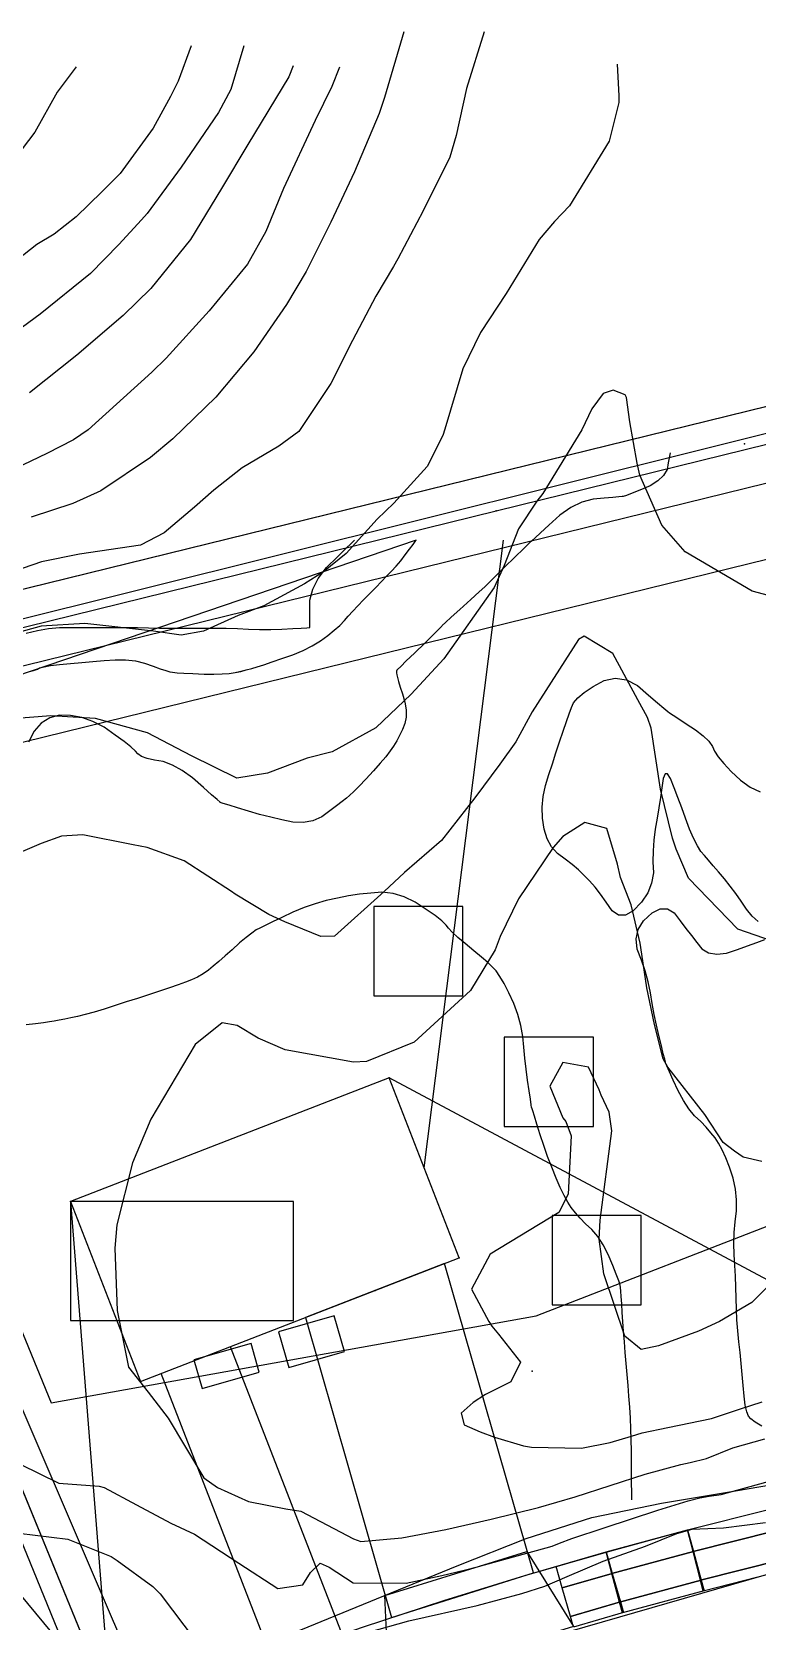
# Model space of a CAD drawing. Header units: feet. Extents: x 1308553 to 1309168, y 398316 to 398679.
# Drawn here: x 1308712.8 to 1308810.4, y 398463.7 to 398677.6 of the extents above; entities that cross this region are included whole.
import ezdxf

# ---------------------------------------------------------------- set-up
doc = ezdxf.new("R2010")
doc.units = ezdxf.units.FT
for name, color, linetype in [('A-BLDG-OTLN', 3, 'CONTINUOUS'), ('C-DRNG-AREA', 150, 'CONTINUOUS'), ('C-LOD', 30, 'CONTINUOUS'), ('C-MISC', 7, 'CONTINUOUS'), ('C-PROP', 6, 'CONTINUOUS'), ('C-PVMT', 8, 'CONTINUOUS'), ('C-TOPO-MAJR', 32, 'CONTINUOUS'), ('C-TOPO-SPOT', 7, 'CONTINUOUS'), ('C-UTIL', 4, 'CONTINUOUS'), ('L-PLNT-TREE', 90, 'CONTINUOUS'), ('V-PROP-ESMT', 5, 'CONTINUOUS'), ('V-PROP-LINE', 7, 'CONTINUOUS')]:
    doc.layers.add(name, color=color, linetype=linetype)

msp = doc.modelspace()

# ---------------------------------------------------------------- linework, layer by layer
at = {"layer": 'A-BLDG-OTLN'}
msp.add_lwpolyline([(1308727.45, 398495.99), (1308770.33, 398512.64), (1308760.91, 398536.88), (1308718.03, 398520.22), (1308727.45, 398495.99)], close=True, dxfattribs=at)
at = {"layer": 'C-DRNG-AREA'}
for points in [[(1308666.49, 398591.52), (1308724.15, 398450.72), (1308736.02, 398455.33), (1308746.7, 398459.25), (1308757.45, 398462.99), (1308768.27, 398466.54), (1308779.15, 398469.9), (1308790.08, 398473.06), (1308801.06, 398476.04), (1308812.1, 398478.84), (1308823.19, 398481.43), (1308834.31, 398483.83), (1308845.47, 398486.03), (1308849.92, 398486.83), (1308881.77, 398644.46), (1308666.49, 398591.52)], [(1308579.68, 398547.22), (1308648.69, 398413.44), (1308713.9, 398446.52), (1308724.16, 398450.73), (1308666.49, 398591.53), (1308579.68, 398547.22)]]:
    msp.add_lwpolyline(points, close=True, dxfattribs=at)
at = {"layer": 'C-LOD'}
for points in [[(1308718.03, 398520.22), (1308723.33, 398453.61), (1308725.67, 398445.44), (1308760.85, 398455.35), (1308851.44, 398481.54), (1308851.03, 398482.98), (1308849.92, 398486.83), (1308849.1, 398489.71), (1308760.91, 398536.88), (1308718.03, 398520.22)], [(1308643.96, 398478.32), (1308647.36, 398416.13), (1308648.69, 398413.44), (1308651.13, 398408.51), (1308694.12, 398426.96), (1308717.31, 398438.72), (1308726.59, 398445.79), (1308725.93, 398447.14), (1308722.83, 398453.41), (1308684.98, 398499.13), (1308643.96, 398478.32)]]:
    msp.add_lwpolyline(points, close=True, dxfattribs=at)
at = {"layer": 'C-MISC'}
for points in [[(1308712.34, 398591.51), (1308713.09, 398591.7), (1308713.61, 398591.87), (1308713.9, 398592.04), (1308714.49, 398592.2), (1308715.38, 398592.36), (1308716.58, 398592.51), (1308718.07, 398592.65), (1308719.57, 398592.79), (1308721.06, 398592.92), (1308722.56, 398593.04), (1308724.05, 398593.15), (1308725.46, 398593.13), (1308726.78, 398592.98), (1308728.01, 398592.69), (1308729.16, 398592.26), (1308730.1, 398591.93), (1308730.85, 398591.68), (1308731.4, 398591.53), (1308731.75, 398591.46), (1308732.38, 398591.4), (1308733.31, 398591.34), (1308734.52, 398591.28), (1308736.01, 398591.22), (1308737.33, 398591.2), (1308738.46, 398591.23), (1308739.41, 398591.31), (1308740.18, 398591.44), (1308740.94, 398591.58), (1308741.69, 398591.76), (1308742.42, 398591.95), (1308743.15, 398592.17), (1308744.06, 398592.47), (1308745.17, 398592.84), (1308746.48, 398593.29), (1308747.97, 398593.81), (1308749.34, 398594.38), (1308750.57, 398595), (1308751.68, 398595.68), (1308752.66, 398596.4), (1308753.52, 398597.1), (1308754.27, 398597.76), (1308754.9, 398598.4), (1308755.42, 398599), (1308756.02, 398599.67), (1308756.7, 398600.4), (1308757.47, 398601.2), (1308758.32, 398602.07), (1308759.12, 398602.88), (1308759.87, 398603.65), (1308760.56, 398604.37), (1308761.21, 398605.04), (1308761.84, 398605.74), (1308762.46, 398606.47), (1308763.07, 398607.24), (1308763.67, 398608.04), (1308764.12, 398608.64), (1308764.41, 398609.04), (1308764.56, 398609.24), (1308678.34, 398579.88)], [(1308712.34, 398591.51), (1308713.09, 398591.7), (1308713.61, 398591.87), (1308713.9, 398592.04), (1308714.49, 398592.2), (1308715.38, 398592.36), (1308716.58, 398592.51), (1308718.07, 398592.65), (1308719.57, 398592.79), (1308721.06, 398592.92), (1308722.56, 398593.04), (1308724.05, 398593.15), (1308725.46, 398593.13), (1308726.78, 398592.98), (1308728.01, 398592.69), (1308729.16, 398592.26), (1308730.1, 398591.93), (1308730.85, 398591.68), (1308731.4, 398591.53), (1308731.75, 398591.46), (1308732.38, 398591.4), (1308733.31, 398591.34), (1308734.52, 398591.28), (1308736.01, 398591.22), (1308737.33, 398591.2), (1308738.46, 398591.24), (1308739.41, 398591.31), (1308740.18, 398591.44), (1308740.94, 398591.59), (1308741.69, 398591.76), (1308742.42, 398591.95), (1308743.15, 398592.17), (1308744.06, 398592.47), (1308745.17, 398592.84), (1308746.48, 398593.29), (1308747.97, 398593.81), (1308749.34, 398594.38), (1308750.57, 398595), (1308751.68, 398595.68), (1308752.66, 398596.4), (1308753.52, 398597.1), (1308754.27, 398597.76), (1308754.9, 398598.4), (1308755.42, 398599), (1308756.02, 398599.67), (1308756.7, 398600.4), (1308757.47, 398601.2), (1308758.32, 398602.07), (1308759.12, 398602.88), (1308759.87, 398603.65), (1308760.56, 398604.37), (1308761.21, 398605.04), (1308761.84, 398605.74), (1308762.46, 398606.47), (1308763.07, 398607.24), (1308763.67, 398608.04), (1308764.12, 398608.64), (1308764.41, 398609.04), (1308764.56, 398609.24), (1308678.34, 398579.88)]]:
    msp.add_lwpolyline(points, dxfattribs=at)
for points in [[(1308801.8, 398473.14), (1308812.84, 398475.93), (1308813.82, 398472.05), (1308802.78, 398469.26), (1308801.8, 398473.14)], [(1308790.87, 398470.17), (1308801.85, 398473.15), (1308802.9, 398469.29), (1308791.91, 398466.31), (1308790.87, 398470.17)], [(1308784.19, 398468.24), (1308790.91, 398470.18), (1308792.03, 398466.34), (1308785.3, 398464.4), (1308784.19, 398468.24)]]:
    msp.add_lwpolyline(points, close=True, dxfattribs=at)
at = {"layer": 'C-PROP'}
for points in [[(1308670.34, 398588.33), (1308728, 398453.92), (1308739.64, 398458.78), (1308750, 398463.01), (1308760.21, 398467.16), (1308770.07, 398471.21), (1308779.33, 398474.9), (1308788.19, 398477.69), (1308797.56, 398479.62), (1308807.78, 398481.35), (1308818.5, 398483.17), (1308829.46, 398485.04), (1308840.55, 398486.88), (1308844.98, 398487.57), (1308878.93, 398640.35), (1308670.34, 398588.33)], [(1308682.01, 398574.74), (1308715.43, 398493.13), (1308780.67, 398504.85), (1308850.92, 398532.14), (1308868.81, 398620.68), (1308682.01, 398574.74)], [(1308583.86, 398544.47), (1308648.89, 398418.44), (1308710.1, 398449.78), (1308720.01, 398453.53), (1308665.72, 398586.59), (1308583.86, 398544.47)], [(1308718.03, 398504.22), (1308748.03, 398504.22), (1308748.03, 398520.22), (1308718.03, 398520.22), (1308718.03, 398504.22)]]:
    msp.add_lwpolyline(points, close=True, dxfattribs=at)
for points in [[(1308775.31, 398613.18), (1308881.96, 398639.46), (1308950.7, 398641.79)], [(1308625.33, 398564.97), (1308667.72, 398586.67), (1308775.31, 398613.18)]]:
    msp.add_lwpolyline(points, dxfattribs=at)
at = {"layer": 'C-PVMT'}
for points in [[(1308761.24, 398464.24), (1308780.33, 398470.24), (1308768.37, 398511.88), (1308749.65, 398504.61), (1308761.24, 398464.24)], [(1308746.04, 398502.71), (1308747.42, 398497.91), (1308754.91, 398500.06), (1308753.53, 398504.86), (1308746.04, 398502.71)], [(1308735.74, 398495.07), (1308743.43, 398497.28), (1308742.33, 398501.13), (1308734.64, 398498.92), (1308735.74, 398495.07)], [(1308801.06, 398476.05), (1308812.11, 398478.84), (1308812.84, 398475.93), (1308801.8, 398473.14), (1308801.06, 398476.05)], [(1308790.08, 398473.07), (1308801.06, 398476.05), (1308801.85, 398473.15), (1308790.87, 398470.17), (1308790.08, 398473.07)], [(1308785.69, 398463.03), (1308760.85, 398455.35), (1308760.32, 398467.23), (1308779.43, 398473.13), (1308785.69, 398463.03)], [(1308783.36, 398471.12), (1308790.08, 398473.07), (1308790.91, 398470.18), (1308784.19, 398468.24), (1308783.36, 398471.12)], [(1308802.78, 398469.26), (1308813.82, 398472.05), (1308814.19, 398470.6), (1308803.15, 398467.81), (1308802.78, 398469.26)], [(1308791.91, 398466.31), (1308802.9, 398469.29), (1308803.29, 398467.84), (1308792.31, 398464.86), (1308791.91, 398466.31)], [(1308785.3, 398464.4), (1308792.03, 398466.34), (1308792.44, 398464.9), (1308785.72, 398462.96), (1308785.3, 398464.4)]]:
    msp.add_lwpolyline(points, close=True, dxfattribs=at)
at = {"layer": 'C-TOPO-MAJR'}
for points in [[(1308773.68, 398677.65), (1308771.33, 398670), (1308769.93, 398663.67), (1308769.07, 398660.77), (1308765.49, 398653.54), (1308762.09, 398647.11), (1308761.5, 398646.08), (1308759.1, 398642.05), (1308755.96, 398636.12), (1308753.07, 398630.31), (1308748.74, 398623.87), (1308746.05, 398621.9), (1308741.14, 398618.98), (1308737.34, 398615.95), (1308734.72, 398613.68), (1308730.66, 398610.22), (1308727.46, 398608.55), (1308719.26, 398607.36), (1308714.16, 398606.3), (1308710.4, 398605.03)], [(1308762.87, 398677.63), (1308760.29, 398668.81), (1308759.55, 398666.65), (1308756.26, 398658.81), (1308753.06, 398652.02), (1308752.59, 398651.03), (1308749.74, 398645.4), (1308747.09, 398640.94), (1308742.73, 398634.57), (1308737.6, 398628.47), (1308731.81, 398622.88), (1308728.79, 398620.38), (1308722.14, 398615.88), (1308718.37, 398614.16), (1308712.76, 398612.34)], [(1308741.37, 398675.76), (1308739.6, 398669.87), (1308737.97, 398666.77), (1308732.95, 398659.41), (1308728.37, 398653.18), (1308727.61, 398652.32), (1308724.57, 398649.04), (1308720.72, 398645.11), (1308713.99, 398639.66), (1308707.64, 398635.04)], [(1308734.26, 398675.77), (1308732.53, 398671.01), (1308731.48, 398668.94), (1308729.15, 398664.7), (1308724.73, 398658.57), (1308722.28, 398656.13), (1308718.81, 398652.74), (1308715.85, 398650.43), (1308713.5, 398649.03), (1308710.12, 398646.32)], [(1308791.56, 398673.27), (1308791.82, 398669.03), (1308791.82, 398668.12), (1308790.5, 398662.93), (1308785.16, 398654.22), (1308783.16, 398652.12), (1308781.11, 398649.69), (1308776.66, 398642.42), (1308773.2, 398637.16), (1308770.82, 398632.31), (1308768.4, 398624.15), (1308768.15, 398623.31), (1308766.02, 398619.13), (1308761.53, 398614.2), (1308759.3, 398612.08), (1308755.11, 398607.45), (1308752.1, 398604.97), (1308749.52, 398603.34), (1308744.06, 398600.39), (1308740.62, 398599.1), (1308735.95, 398597), (1308732.95, 398596.46), (1308729.22, 398596.99), (1308719.98, 398598.01), (1308714.12, 398597.65), (1308709.88, 398596.48)], [(1308718.82, 398672.95), (1308716.27, 398669.53), (1308713.26, 398664.15), (1308710.54, 398660.61)], [(1308754.24, 398672.87), (1308753.19, 398670.28), (1308750.97, 398665.73), (1308746.7, 398656.54), (1308744.32, 398650.78), (1308741.85, 398646.37), (1308736.69, 398640.09), (1308730.9, 398633.73), (1308729.01, 398631.83), (1308720.43, 398624.1), (1308718.43, 398622.72), (1308714.85, 398620.88), (1308710.55, 398618.84)], [(1308747.99, 398673.08), (1308747.4, 398671.57), (1308741.9, 398662.46), (1308738.37, 398656.58), (1308734.2, 398649.71), (1308728.87, 398643.11), (1308725.15, 398639.46), (1308718.91, 398634.12), (1308712.52, 398629.06)], [(1308815.47, 398600.86), (1308809.76, 398602.36), (1308800.71, 398607.67), (1308797.57, 398611.23), (1308794.65, 398617.99), (1308794.25, 398619.58), (1308793.3, 398625.17), (1308792.82, 398628.45), (1308792.65, 398628.78), (1308791.05, 398629.4), (1308789.72, 398628.97), (1308788.17, 398626.9), (1308786.83, 398624.07), (1308781.57, 398615.51), (1308780.76, 398614.5), (1308778.29, 398610.74), (1308776.37, 398605.84), (1308775.03, 398602.85), (1308768.25, 398593.28), (1308763.87, 398588.5), (1308759.11, 398583.98), (1308753.25, 398580.73), (1308749.88, 398579.88), (1308744.56, 398577.87), (1308740.41, 398577.21), (1308734.33, 398580.19), (1308728.41, 398583.29), (1308721.42, 398585.22), (1308715.39, 398585.6), (1308709.09, 398585.09)], [(1308798.7, 398620.98), (1308798.66, 398620.75), (1308798.58, 398620.31), (1308798.46, 398619.64), (1308798.3, 398618.76), (1308797.83, 398617.95), (1308797.07, 398617.21), (1308796, 398616.56), (1308794.64, 398615.98), (1308793.58, 398615.54), (1308792.83, 398615.25), (1308792.39, 398615.09), (1308792.27, 398615.09), (1308791.8, 398615.05), (1308790.98, 398614.99), (1308789.83, 398614.89), (1308788.34, 398614.77), (1308786.85, 398614.35), (1308785.36, 398613.62), (1308783.88, 398612.58), (1308782.4, 398611.24), (1308781.28, 398610.23), (1308780.54, 398609.55), (1308780.16, 398609.2), (1308780.14, 398609.18), (1308779.75, 398608.81), (1308779, 398608.07), (1308777.88, 398606.98), (1308776.39, 398605.54), (1308775.27, 398604.44), (1308774.53, 398603.71), (1308774.15, 398603.33), (1308774.14, 398603.31), (1308773.76, 398602.95), (1308773.01, 398602.27), (1308771.89, 398601.25), (1308770.4, 398599.91), (1308769.26, 398598.87), (1308768.47, 398598.15), (1308768.05, 398597.74), (1308767.98, 398597.64), (1308767.57, 398597.22), (1308766.82, 398596.48), (1308765.74, 398595.42), (1308764.31, 398594.04), (1308763.22, 398592.98), (1308762.46, 398592.25), (1308762.03, 398591.84), (1308761.94, 398591.75), (1308761.89, 398591.6), (1308761.89, 398591.38), (1308761.94, 398591.1), (1308762.03, 398590.74), (1308762.19, 398590.2), (1308762.41, 398589.47), (1308762.69, 398588.54), (1308763.04, 398587.43), (1308763.21, 398586.39), (1308763.21, 398585.42), (1308763.04, 398584.54), (1308762.69, 398583.73), (1308762.32, 398582.95), (1308761.93, 398582.22), (1308761.51, 398581.52), (1308761.06, 398580.87), (1308760.46, 398580.09), (1308759.72, 398579.2), (1308758.82, 398578.2), (1308757.77, 398577.07), (1308756.88, 398576.14), (1308756.15, 398575.41), (1308755.58, 398574.87), (1308755.17, 398574.53), (1308754.59, 398574.07), (1308753.84, 398573.49), (1308752.93, 398572.8), (1308751.84, 398572), (1308750.65, 398571.47), (1308749.36, 398571.23), (1308747.97, 398571.27), (1308746.48, 398571.59), (1308744.98, 398571.94), (1308743.49, 398572.33), (1308741.99, 398572.76), (1308740.5, 398573.22), (1308739.37, 398573.57), (1308738.6, 398573.81), (1308738.2, 398573.94), (1308738.17, 398573.97), (1308737.77, 398574.31), (1308737.03, 398574.97), (1308735.92, 398575.94), (1308734.46, 398577.23), (1308733.07, 398578.24), (1308731.76, 398578.97), (1308730.51, 398579.43), (1308729.33, 398579.61), (1308728.37, 398579.84), (1308727.62, 398580.13), (1308727.09, 398580.46), (1308726.77, 398580.85), (1308726.16, 398581.41), (1308725.25, 398582.13), (1308724.05, 398583.01), (1308722.56, 398584.06), (1308721.06, 398584.85), (1308719.57, 398585.38), (1308718.07, 398585.65), (1308716.58, 398585.66), (1308715.26, 398585.31), (1308714.12, 398584.59), (1308713.16, 398583.51), (1308712.38, 398582.06)], [(1308712.09, 398596.71), (1308713.59, 398597.09), (1308715.08, 398597.35), (1308716.58, 398597.47), (1308718.07, 398597.46), (1308719.57, 398597.46), (1308721.06, 398597.46), (1308722.56, 398597.46), (1308724.05, 398597.47), (1308725.55, 398597.47), (1308727.04, 398597.46), (1308728.54, 398597.43), (1308730.03, 398597.39), (1308731.53, 398597.37), (1308733.02, 398597.37), (1308734.52, 398597.38), (1308736.01, 398597.41), (1308737.51, 398597.41), (1308739, 398597.39), (1308740.5, 398597.33), (1308741.99, 398597.25), (1308743.49, 398597.2), (1308744.98, 398597.2), (1308746.48, 398597.25), (1308747.97, 398597.33), (1308749.09, 398597.4), (1308749.85, 398597.45), (1308750.23, 398597.48), (1308750.24, 398597.48), (1308750.25, 398597.86), (1308750.25, 398598.59), (1308750.25, 398599.7), (1308750.26, 398601.16), (1308750.63, 398602.63), (1308751.37, 398604.09), (1308752.48, 398605.54), (1308753.97, 398606.99), (1308755.08, 398608.09), (1308755.83, 398608.82), (1308756.21, 398609.2), (1308756.22, 398609.21), (1308756.23, 398609.22), (1308756.24, 398609.23), (1308756.24, 398609.24)], [(1308812.46, 398555.28), (1308807.8, 398556.89), (1308801.18, 398563.76), (1308799.5, 398567.66), (1308799.02, 398569.13), (1308797.43, 398575.73), (1308796.17, 398583.92), (1308795.64, 398585.36), (1308794.34, 398587.75), (1308791, 398593.97), (1308787.14, 398596.32), (1308786.38, 398595.87), (1308780.15, 398586.12), (1308777.95, 398582.1), (1308775.79, 398579.09), (1308772.45, 398574.54), (1308767.93, 398568.81), (1308762.99, 398564.53), (1308760.24, 398561.96), (1308753.56, 398555.96), (1308751.71, 398555.91), (1308746.88, 398557.89), (1308744.73, 398558.85), (1308740.22, 398561.59), (1308739.71, 398561.95), (1308733.36, 398566.07), (1308728.38, 398567.85), (1308726.47, 398568.23), (1308719.71, 398569.59), (1308716.83, 398569.38), (1308714.09, 398568.39), (1308708.41, 398565.97)], [(1308810.55, 398557.91), (1308809.72, 398558.65), (1308808.96, 398559.56), (1308808.26, 398560.64), (1308807.54, 398561.69), (1308806.79, 398562.69), (1308806.02, 398563.66), (1308805.22, 398564.59), (1308804.51, 398565.42), (1308803.88, 398566.15), (1308803.33, 398566.79), (1308802.85, 398567.33), (1308802.37, 398568.1), (1308801.86, 398569.11), (1308801.33, 398570.34), (1308800.79, 398571.81), (1308800.26, 398573.22), (1308799.75, 398574.59), (1308799.25, 398575.89), (1308798.77, 398577.15), (1308798.37, 398577.78), (1308798.04, 398577.78), (1308797.78, 398577.15), (1308797.6, 398575.89), (1308797.4, 398574.59), (1308797.18, 398573.22), (1308796.94, 398571.81), (1308796.68, 398570.34), (1308796.51, 398568.87), (1308796.41, 398567.41), (1308796.39, 398565.94), (1308796.46, 398564.47), (1308796.22, 398563.08), (1308795.7, 398561.76), (1308794.87, 398560.52), (1308793.75, 398559.35), (1308792.72, 398558.76), (1308791.76, 398558.76), (1308790.9, 398559.35), (1308790.11, 398560.52), (1308789.35, 398561.58), (1308788.6, 398562.53), (1308787.87, 398563.38), (1308787.16, 398564.12), (1308786.37, 398564.86), (1308785.51, 398565.59), (1308784.58, 398566.32), (1308783.57, 398567.05), (1308782.76, 398567.96), (1308782.15, 398569.06), (1308781.74, 398570.34), (1308781.54, 398571.81), (1308781.5, 398573.28), (1308781.63, 398574.74), (1308781.93, 398576.21), (1308782.4, 398577.68), (1308782.87, 398579.15), (1308783.35, 398580.61), (1308783.83, 398582.08), (1308784.32, 398583.55), (1308784.75, 398584.81), (1308785.12, 398585.86), (1308785.44, 398586.7), (1308785.7, 398587.34), (1308786.27, 398588.02), (1308787.15, 398588.75), (1308788.34, 398589.53), (1308789.83, 398590.35), (1308791.33, 398590.65), (1308792.82, 398590.42), (1308794.32, 398589.66), (1308795.81, 398588.37), (1308796.99, 398587.36), (1308797.85, 398586.63), (1308798.39, 398586.18), (1308798.62, 398586.01), (1308799.11, 398585.67), (1308799.86, 398585.17), (1308800.86, 398584.51), (1308802.13, 398583.69), (1308803.15, 398582.91), (1308803.91, 398582.17), (1308804.41, 398581.48), (1308804.66, 398580.84), (1308805.16, 398580.07), (1308805.91, 398579.16), (1308806.91, 398578.11), (1308808.15, 398576.93), (1308809.46, 398576.01), (1308810.82, 398575.35)], [(1308811.03, 398525.6), (1308808.51, 398526.2), (1308807.38, 398527.02), (1308805.82, 398528.16), (1308803.38, 398531.94), (1308798.4, 398538.32), (1308797.77, 398539.41), (1308796.59, 398544.03), (1308795.57, 398549), (1308794.76, 398554.41), (1308794.69, 398555), (1308793.46, 398560.15), (1308792.04, 398563.84), (1308791.63, 398565.64), (1308790.2, 398570.41), (1308787.25, 398571.23), (1308784.26, 398569.35), (1308782.96, 398567.85), (1308778.31, 398560.98), (1308775.83, 398555.91), (1308775.18, 398554.12), (1308771.87, 398548.62), (1308764.27, 398541.68), (1308757.85, 398539.06), (1308756.13, 398538.99), (1308746.91, 398540.66), (1308743.27, 398542.2), (1308740.48, 398543.92), (1308738.44, 398544.29), (1308734.81, 398541.34), (1308728.85, 398531.33), (1308726.38, 398525.42), (1308724.28, 398517.07), (1308724, 398513.97), (1308724.34, 398505.56), (1308725.85, 398497.92), (1308728.49, 398494.57), (1308731.19, 398491.07), (1308735.99, 398483.03), (1308737.8, 398481.73), (1308741.99, 398479.87), (1308747.03, 398478.89), (1308749.03, 398478.55), (1308756.13, 398474.84), (1308757.12, 398474.47), (1308762.63, 398474.96), (1308768.52, 398476.11), (1308774.62, 398477.5), (1308781, 398479.06), (1308785.95, 398480.5), (1308795.33, 398483.55), (1308800.14, 398484.85), (1308801.42, 398485.09), (1308803.58, 398485.65), (1308807.16, 398487.08), (1308811.43, 398488.28)], [(1308793.54, 398480.08), (1308793.54, 398480.44), (1308793.54, 398481.18), (1308793.53, 398482.28), (1308793.53, 398483.75), (1308793.51, 398485.21), (1308793.49, 398486.68), (1308793.47, 398488.15), (1308793.43, 398489.62), (1308793.37, 398491.08), (1308793.29, 398492.55), (1308793.17, 398494.02), (1308793.04, 398495.49), (1308792.91, 398496.96), (1308792.78, 398498.42), (1308792.67, 398499.89), (1308792.55, 398501.36), (1308792.45, 398502.75), (1308792.35, 398504.07), (1308792.27, 398505.31), (1308792.19, 398506.48), (1308792.12, 398507.43), (1308792.06, 398508.16), (1308792.02, 398508.68), (1308791.98, 398508.98), (1308791.8, 398509.57), (1308791.46, 398510.46), (1308790.99, 398511.63), (1308790.36, 398513.1), (1308789.68, 398514.39), (1308788.96, 398515.51), (1308788.17, 398516.45), (1308787.34, 398517.22), (1308786.6, 398517.97), (1308785.96, 398518.71), (1308785.41, 398519.42), (1308784.95, 398520.12), (1308784.45, 398521.02), (1308783.93, 398522.1), (1308783.37, 398523.37), (1308782.78, 398524.84), (1308782.22, 398526.3), (1308781.7, 398527.75), (1308781.22, 398529.19), (1308780.78, 398530.62), (1308780.44, 398531.7), (1308780.22, 398532.44), (1308780.1, 398532.82), (1308780.08, 398532.86), (1308780.02, 398533.25), (1308779.91, 398534.01), (1308779.75, 398535.12), (1308779.54, 398536.58), (1308779.34, 398538.05), (1308779.17, 398539.52), (1308779.01, 398540.99), (1308778.88, 398542.45), (1308778.61, 398543.92), (1308778.2, 398545.39), (1308777.67, 398546.86), (1308777, 398548.33), (1308776.38, 398549.55), (1308775.81, 398550.53), (1308775.29, 398551.27), (1308774.83, 398551.77), (1308774.18, 398552.38), (1308773.35, 398553.11), (1308772.32, 398553.97), (1308771.12, 398554.94), (1308770.14, 398555.77), (1308769.39, 398556.47), (1308768.88, 398557.02), (1308768.59, 398557.44), (1308768, 398558), (1308767.1, 398558.7), (1308765.91, 398559.54), (1308764.42, 398560.52), (1308762.92, 398561.23), (1308761.43, 398561.67), (1308759.93, 398561.84), (1308758.44, 398561.74), (1308756.94, 398561.58), (1308755.45, 398561.35), (1308753.95, 398561.07), (1308752.46, 398560.73), (1308750.96, 398560.3), (1308749.47, 398559.78), (1308747.97, 398559.16), (1308746.48, 398558.46), (1308745.23, 398557.87), (1308744.25, 398557.39), (1308743.51, 398557.03), (1308743.03, 398556.78), (1308742.42, 398556.36), (1308741.67, 398555.77), (1308740.79, 398555.02), (1308739.78, 398554.1), (1308738.85, 398553.28), (1308738.01, 398552.54), (1308737.25, 398551.9), (1308736.59, 398551.35), (1308735.88, 398550.86), (1308735.13, 398550.43), (1308734.34, 398550.06), (1308733.52, 398549.75), (1308732.52, 398549.4), (1308731.36, 398548.99), (1308730.03, 398548.54), (1308728.54, 398548.05), (1308727.04, 398547.56), (1308725.55, 398547.08), (1308724.05, 398546.6), (1308722.56, 398546.13), (1308721.21, 398545.73), (1308720.02, 398545.4), (1308718.98, 398545.14), (1308718.09, 398544.94), (1308717.27, 398544.77), (1308716.52, 398544.63), (1308715.85, 398544.5), (1308715.24, 398544.39), (1308714.41, 398544.28), (1308713.36, 398544.15), (1308712.09, 398544.01)], [(1308811.06, 398489.98), (1308810.16, 398490.54), (1308809.57, 398490.98), (1308809.27, 398491.32), (1308809.01, 398491.94), (1308808.81, 398492.84), (1308808.65, 398494.02), (1308808.54, 398495.49), (1308808.41, 398496.96), (1308808.27, 398498.42), (1308808.11, 398499.89), (1308807.94, 398501.36), (1308807.8, 398502.83), (1308807.7, 398504.29), (1308807.63, 398505.76), (1308807.6, 398507.23), (1308807.55, 398508.7), (1308807.49, 398510.17), (1308807.4, 398511.63), (1308807.31, 398513.1), (1308807.28, 398514.57), (1308807.32, 398516.04), (1308807.44, 398517.5), (1308807.63, 398518.97), (1308807.65, 398520.44), (1308807.5, 398521.91), (1308807.17, 398523.37), (1308806.68, 398524.84), (1308806.19, 398526.12), (1308805.7, 398527.2), (1308805.22, 398528.08), (1308804.75, 398528.78), (1308804.19, 398529.49), (1308803.54, 398530.22), (1308802.82, 398530.98), (1308802, 398531.75), (1308801.23, 398532.7), (1308800.49, 398533.82), (1308799.78, 398535.12), (1308799.11, 398536.58), (1308798.61, 398537.7), (1308798.26, 398538.48), (1308798.09, 398538.9), (1308798.07, 398538.98), (1308797.98, 398539.38), (1308797.79, 398540.12), (1308797.53, 398541.18), (1308797.18, 398542.57), (1308796.86, 398543.98), (1308796.57, 398545.41), (1308796.31, 398546.86), (1308796.08, 398548.33), (1308795.77, 398549.79), (1308795.36, 398551.26), (1308794.86, 398552.73), (1308794.28, 398554.2), (1308794.13, 398555.56), (1308794.42, 398556.83), (1308795.14, 398558), (1308796.31, 398559.07), (1308797.38, 398559.61), (1308798.36, 398559.61), (1308799.25, 398559.07), (1308800.04, 398558), (1308800.82, 398556.98), (1308801.56, 398556.01), (1308802.29, 398555.09), (1308802.99, 398554.22), (1308803.88, 398553.69), (1308804.98, 398553.51), (1308806.28, 398553.66), (1308807.77, 398554.16), (1308809.13, 398554.63), (1308810.35, 398555.07), (1308811.43, 398555.47)], [(1308816.28, 398513.3), (1308809.68, 398506.63), (1308805.34, 398504.06), (1308802.51, 398502.78), (1308797.14, 398500.8), (1308794.79, 398500.33), (1308792.6, 398502.13), (1308789.78, 398510.51), (1308789.15, 398515.14), (1308789.28, 398517.73), (1308790.86, 398529.76), (1308790.5, 398532.27), (1308789.43, 398534.56), (1308789.15, 398535.25), (1308787.71, 398538.31), (1308784.29, 398538.93), (1308782.54, 398535.75), (1308784.26, 398531.5), (1308784.67, 398530.98), (1308785.41, 398529.08), (1308784.99, 398521.24), (1308783.72, 398518.74), (1308774.51, 398513.13), (1308771.98, 398508.44), (1308774.31, 398504.1), (1308774.73, 398503.46), (1308775.62, 398502.36), (1308778.6, 398498.61), (1308777.27, 398495.96), (1308776.75, 398495.69), (1308773.88, 398494.24), (1308772.19, 398493.19), (1308770.58, 398491.74), (1308770.98, 398490.19), (1308773.17, 398489.22), (1308775.08, 398488.5), (1308778.99, 398487.33), (1308780.05, 398487.19), (1308786.77, 398487.05), (1308790.64, 398487.8), (1308793.5, 398488.67), (1308794.96, 398489.11), (1308798.39, 398489.83), (1308804.26, 398491.02), (1308808.15, 398492.33), (1308811.1, 398493.25)], [(1308711.28, 398484.89), (1308716.46, 398482.33), (1308721.92, 398481.93), (1308722.58, 398481.76), (1308726.92, 398479.4), (1308731.55, 398476.92), (1308734.75, 398475.44), (1308740.71, 398471.57), (1308745.92, 398468.15), (1308749.3, 398468.64), (1308750.32, 398470.31), (1308751.65, 398471.55), (1308752.82, 398471.03), (1308756.09, 398468.91), (1308763.2, 398468.86), (1308768, 398469.92), (1308770.98, 398470.62), (1308772.94, 398471.12), (1308782.85, 398473.84), (1308783.84, 398474.23), (1308785.48, 398474.88), (1308789.82, 398476.31), (1308797.06, 398478.67), (1308801.13, 398479.94), (1308802.68, 398480.36), (1308803.97, 398480.56), (1308805.58, 398480.82), (1308812.86, 398482.8)], [(1308711.1, 398475.59), (1308717.69, 398474.8), (1308723.51, 398472.46), (1308724.32, 398471.93), (1308729.12, 398468.42), (1308730.09, 398467.44), (1308734.95, 398461.01)], [(1308758.14, 398462.29), (1308763.54, 398463.78), (1308772.74, 398465.87), (1308778.75, 398467.46), (1308781.84, 398468.47), (1308784.85, 398469.75), (1308789.68, 398471.81), (1308795.41, 398473.84), (1308799.61, 398475.54), (1308801.65, 398476.12), (1308805.89, 398476.32), (1308811.53, 398477.03)]]:
    msp.add_lwpolyline(points, dxfattribs=at)
at = {"layer": 'C-TOPO-SPOT'}
for p in [(1308808.73, 398622.19), (1308775.31, 398613.18), (1308760.91, 398536.88), (1308718.03, 398520.22), (1308770.33, 398512.64), (1308759.01, 398508.25), (1308780.17, 398497.39), (1308727.45, 398495.99), (1308770.78, 398467.24)]:
    msp.add_point(p, dxfattribs=at)
at = {"layer": 'C-UTIL'}
for points in [[(1308765.62, 398524.76), (1308776.28, 398609.25)], [(1308769.34, 398424.02), (1308739.56, 398500.69)], [(1308760.02, 398420.4), (1308730.24, 398497.07)]]:
    msp.add_lwpolyline(points, dxfattribs=at)
at = {"layer": 'L-PLNT-TREE'}
for points in [[(1308758.83, 398547.91), (1308770.83, 398547.91), (1308770.83, 398559.91), (1308758.83, 398559.91), (1308758.83, 398547.91)], [(1308776.4, 398530.34), (1308788.4, 398530.34), (1308788.4, 398542.34), (1308776.4, 398542.34), (1308776.4, 398530.34)], [(1308782.83, 398506.34), (1308794.83, 398506.34), (1308794.83, 398518.34), (1308782.83, 398518.34), (1308782.83, 398506.34)]]:
    msp.add_lwpolyline(points, close=True, dxfattribs=at)
at = {"layer": 'V-PROP-ESMT'}
msp.add_lwpolyline([(1308881.79, 398644.46), (1308666.52, 398591.53), (1308668.91, 398581.82), (1308884.18, 398634.75), (1308881.79, 398644.46)], close=True, dxfattribs=at)
at = {"layer": 'V-PROP-LINE'}
for points in [[(1309100.66, 398651.86), (1308881.79, 398644.46), (1308666.52, 398591.53)], [(1308648.72, 398413.45), (1308713.9, 398446.52), (1308713.9, 398446.52), (1308724.16, 398450.73), (1308736.02, 398455.33), (1308746.71, 398459.25), (1308757.45, 398462.99), (1308768.28, 398466.55), (1308779.15, 398469.91), (1308790.08, 398473.07), (1308801.06, 398476.05), (1308812.11, 398478.84), (1308823.19, 398481.43), (1308834.31, 398483.83), (1308845.48, 398486.03), (1308856.68, 398488.04), (1308867.9, 398489.85), (1308879.17, 398491.46), (1308890.46, 398492.88), (1308901.77, 398494.1), (1308913.12, 398495.13), (1308924.47, 398495.95), (1308935.83, 398496.58), (1309105.87, 398500.94)]]:
    msp.add_lwpolyline(points, dxfattribs=at)
for points in [[(1308666.49, 398591.52), (1308724.15, 398450.72), (1308736.02, 398455.33), (1308746.7, 398459.25), (1308757.45, 398462.99), (1308768.27, 398466.54), (1308779.15, 398469.9), (1308790.08, 398473.06), (1308801.06, 398476.04), (1308812.1, 398478.84), (1308823.19, 398481.43), (1308834.31, 398483.83), (1308845.47, 398486.03), (1308849.92, 398486.83), (1308881.77, 398644.46), (1308666.49, 398591.52)], [(1308579.68, 398547.22), (1308648.69, 398413.44), (1308713.9, 398446.52), (1308724.16, 398450.73), (1308666.49, 398591.53), (1308579.68, 398547.22)]]:
    msp.add_lwpolyline(points, close=True, dxfattribs=at)

doc.saveas('drawing.dxf')
